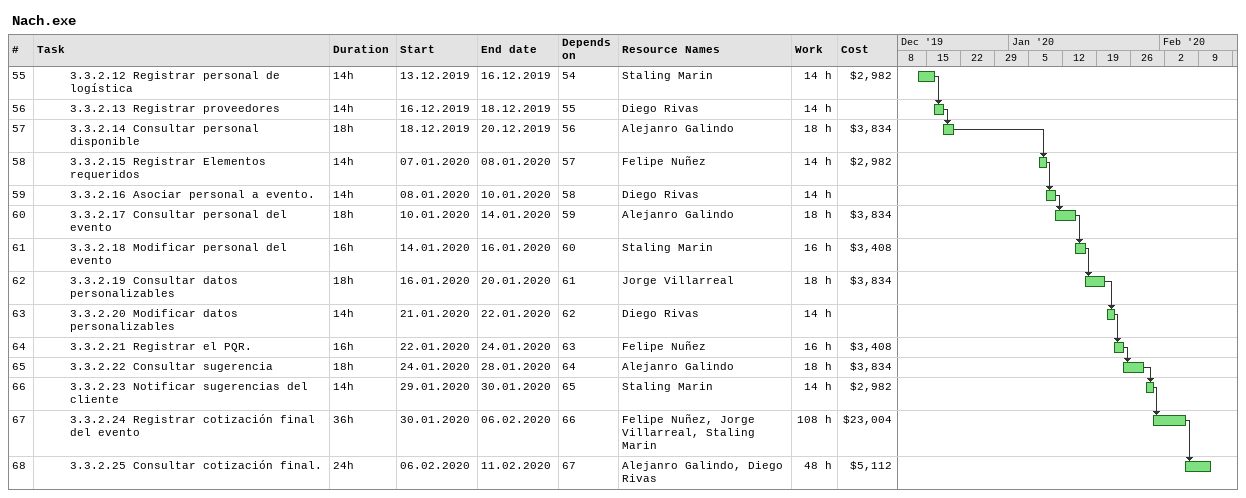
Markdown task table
Nach.exe

| ID | Level | Task | Duration | Start | Finish | Predecessors | Resources | Work (h) | Cost ($) |
|---|---|---|---|---|---|---|---|---|---|
| 55 | 4 | 3.3.2.12 Registrar personal de logística | 14h | 2019-12-13 | 2019-12-16 | 54 | Staling Marin | 14 | 2982 |
| 56 | 4 | 3.3.2.13 Registrar proveedores | 14h | 2019-12-16 | 2019-12-18 | 55 | Diego Rivas | 14 |  |
| 57 | 4 | 3.3.2.14 Consultar personal disponible | 18h | 2019-12-18 | 2019-12-20 | 56 | Alejanro Galindo | 18 | 3834 |
| 58 | 4 | 3.3.2.15 Registrar Elementos requeridos | 14h | 2020-01-07 | 2020-01-08 | 57 | Felipe Nuñez | 14 | 2982 |
| 59 | 4 | 3.3.2.16 Asociar personal a evento. | 14h | 2020-01-08 | 2020-01-10 | 58 | Diego Rivas | 14 |  |
| 60 | 4 | 3.3.2.17 Consultar personal del evento | 18h | 2020-01-10 | 2020-01-14 | 59 | Alejanro Galindo | 18 | 3834 |
| 61 | 4 | 3.3.2.18 Modificar personal del evento | 16h | 2020-01-14 | 2020-01-16 | 60 | Staling Marin | 16 | 3408 |
| 62 | 4 | 3.3.2.19 Consultar datos personalizables | 18h | 2020-01-16 | 2020-01-20 | 61 | Jorge Villarreal | 18 | 3834 |
| 63 | 4 | 3.3.2.20 Modificar datos personalizables | 14h | 2020-01-21 | 2020-01-22 | 62 | Diego Rivas | 14 |  |
| 64 | 4 | 3.3.2.21 Registrar el PQR. | 16h | 2020-01-22 | 2020-01-24 | 63 | Felipe Nuñez | 16 | 3408 |
| 65 | 4 | 3.3.2.22 Consultar sugerencia | 18h | 2020-01-24 | 2020-01-28 | 64 | Alejanro Galindo | 18 | 3834 |
| 66 | 4 | 3.3.2.23 Notificar sugerencias del cliente | 14h | 2020-01-29 | 2020-01-30 | 65 | Staling Marin | 14 | 2982 |
| 67 | 4 | 3.3.2.24 Registrar cotización final del evento | 36h | 2020-01-30 | 2020-02-06 | 66 | Felipe Nuñez, Jorge Villarreal, Staling Marin | 108 | 23004 |
| 68 | 4 | 3.3.2.25 Consultar cotización final. | 24h | 2020-02-06 | 2020-02-11 | 67 | Alejanro Galindo, Diego Rivas | 48 | 5112 |
